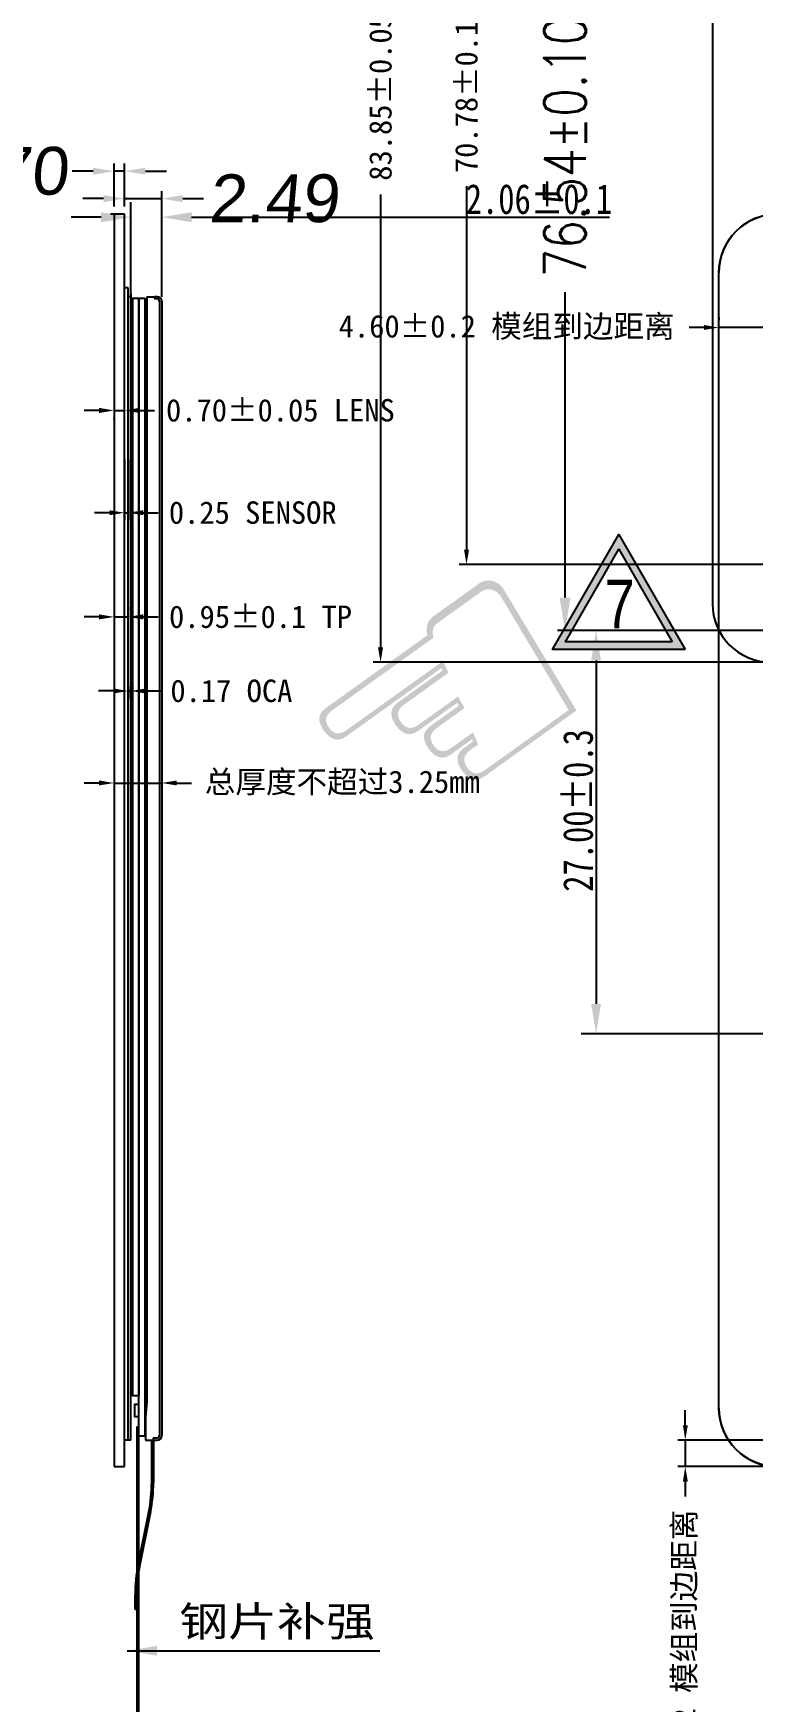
# Model space of a CAD drawing. Extents: x -144 to 4730, y -3845 to 502.
# Drawn here: x 868.8 to 916.9, y -346.6 to -234.9 of the extents above; entities that cross this region are included whole.
import ezdxf

# ---------------------------------------------------------------- set-up
doc = ezdxf.new("R2010")
doc.units = 0
doc.header["$LTSCALE"] = 15
doc.header["$MEASUREMENT"] = 0
doc.layers.get('0').update_dxf_attribs({"linetype": 'CONTINUOUS'})
doc.layers.get('Defpoints').update_dxf_attribs({"linetype": 'CONTINUOUS'})
doc.layers.add('dim', color=3, linetype='CONTINUOUS')
doc.layers.add('下线银浆', color=1, linetype='CONTINUOUS')
doc.styles.add('A', font='txt.shx', dxfattribs={"width": 0.8})
doc.styles.get("Standard").update_dxf_attribs({"font": 'txt', "width": 0.8})
doc.styles.add('宋体', font='宋体.ttf')
doc.styles.add('标准', font='arial.ttf', dxfattribs={"oblique": 5})
doc.styles.add('样式 1', font='宋体.ttf', dxfattribs={"width": 0.8, "height": 2.5})
doc.dimstyles.new('MSTD', dxfattribs={"dimtxt": 3.2, "dimasz": 1.4, "dimexe": 0.5, "dimexo": 0.5, "dimgap": 0.5, "dimtad": 0, "dimzin": 1, "dimdsep": 46, "dimtxsty": '标准', "dimcen": 0, "dimclrd": 5, "dimclre": 5, "dimclrt": 3, "dimadec": 1, "dimazin": 2, "dimtfac": 0.5, "dimtmove": 0, "dimatfit": 3, "dimfxl": 0, "dimlwd": -1, "dimarcsym": 0})
doc.dimstyles.new('SL', dxfattribs={"dimtxt": 1.5, "dimasz": 1, "dimexe": 0.5, "dimexo": 0.7, "dimgap": 0.5, "dimtad": 0, "dimzin": 1, "dimdsep": 46, "dimtxsty": 'Standard', "dimcen": 0.09, "dimclrd": 256, "dimclre": 256, "dimclrt": 256, "dimadec": 1, "dimazin": 0, "dimtfac": 1, "dimtmove": 0, "dimatfit": 0, "dimfxl": 0, "dimtolj": 1, "dimtzin": 0, "dimarcsym": 0})
doc.dimstyles.new('副本REF(2) 2', dxfattribs={"dimtxt": 2.8, "dimasz": 2.2, "dimexe": 0.5, "dimexo": 0.3, "dimgap": 0.5, "dimtad": 0, "dimzin": 1, "dimdsep": 46, "dimtxsty": 'A', "dimcen": 0.09, "dimclrd": 256, "dimclre": 256, "dimclrt": 256, "dimadec": 1, "dimazin": 2, "dimtfac": 1, "dimtmove": 0, "dimatfit": 3, "dimfxl": 0, "dimtolj": 1, "dimtzin": 0, "dimarcsym": 0})
doc.dimstyles.new('研发标准', dxfattribs={"dimtxt": 2, "dimasz": 2, "dimexe": 1, "dimexo": 0.3, "dimgap": 0.2, "dimtad": 1, "dimzin": 1, "dimdsep": 46, "dimtxsty": 'Standard', "dimcen": 0, "dimazin": 2, "dimtp": 0.05, "dimtm": 0.05, "dimtfac": 1, "dimtofl": 0, "dimtmove": 0, "dimatfit": 3, "dimfxl": 0, "dimtolj": 1, "dimtzin": 0, "dimarcsym": 0})

# ---------------------------------------------------------------- blocks, each defined once
blk = doc.blocks.new('*D454')
at = {"layer": 'Defpoints', "color": 0, "lineweight": -3}
for p in [(919.21, -329.05), (912.37, -330.82), (919.21, -330.82)]:
    blk.add_point(p, dxfattribs=at)
at = {"layer": 'dim', "color": 4, "lineweight": -2}
for p, q in [((912.37, -328.05), (912.37, -327.05)), ((918.51, -329.05), (911.87, -329.05)), ((912.37, -329.05), (912.37, -330.82)), ((918.51, -330.82), (911.87, -330.82)), ((912.37, -331.82), (912.37, -332.82))]:
    blk.add_line(p, q, dxfattribs=at)
for points in [[(912.54, -328.05), (912.21, -328.05), (912.37, -329.05)], [(912.21, -331.82), (912.54, -331.82), (912.37, -330.82)]]:
    blk.add_solid(points, dxfattribs=at)
at = {"layer": 'dim', "color": 4, "lineweight": -2, "insert": (912.37, -344.94), "char_height": 1.5, "attachment_point": 5, "rotation": 90, "style": '宋体'}
blk.add_mtext('\\A1;1.78%%P0.2 模组到边距离', dxfattribs=at)
blk = doc.blocks.new('*D459')
at = {"layer": 'Defpoints', "color": 0, "lineweight": -3}
for p in [(914.62, -254.57), (914.62, -254.57), (919.21, -254.57)]:
    blk.add_point(p, dxfattribs=at)
at = {"layer": 'dim', "color": 4, "lineweight": -2}
for p, q in [((913.62, -254.57), (912.62, -254.57)), ((914.62, -253.87), (914.62, -254.07)), ((919.21, -254.57), (914.62, -254.57)), ((919.21, -253.87), (919.21, -254.07)), ((920.21, -254.57), (921.21, -254.57))]:
    blk.add_line(p, q, dxfattribs=at)
for points in [[(913.62, -254.4), (913.62, -254.73), (914.62, -254.57)], [(920.21, -254.73), (920.21, -254.4), (919.21, -254.57)]]:
    blk.add_solid(points, dxfattribs=at)
at = {"layer": 'dim', "color": 4, "lineweight": -2, "insert": (900.42, -254.57), "char_height": 1.5, "attachment_point": 5, "style": '宋体'}
blk.add_mtext('\\A1;4.60%%P0.2 模组到边距离', dxfattribs=at)
blk = doc.blocks.new('*D460')
at = {"layer": 'Defpoints', "color": 0, "lineweight": -3}
for p in [(874.15, -260.02), (874.85, -260.02), (874.85, -260.12)]:
    blk.add_point(p, dxfattribs=at)
at = {"layer": 'dim', "color": 4, "lineweight": -2}
for p, q in [((873.15, -260.12), (872.15, -260.12)), ((874.15, -260.12), (874.85, -260.12)), ((875.85, -260.12), (876.85, -260.12)), ((874.15, -260.72), (874.15, -260.62)), ((874.85, -260.72), (874.85, -260.62))]:
    blk.add_line(p, q, dxfattribs=at)
for points in [[(873.15, -259.95), (873.15, -260.29), (874.15, -260.12)], [(875.85, -260.29), (875.85, -259.95), (874.85, -260.12)]]:
    blk.add_solid(points, dxfattribs=at)
at = {"layer": 'dim', "color": 4, "lineweight": -2, "insert": (885.28, -260.12), "char_height": 1.5, "attachment_point": 5, "style": '宋体'}
blk.add_mtext('\\A1;0.70%%P0.05 LENS', dxfattribs=at)
blk = doc.blocks.new('*D461')
at = {"layer": 'Defpoints', "color": 0, "lineweight": -3}
for p in [(874.85, -262.71), (875.1, -262.71), (875.1, -266.97)]:
    blk.add_point(p, dxfattribs=at)
at = {"layer": 'dim', "color": 4, "lineweight": -2}
for p, q in [((874.85, -263.41), (874.85, -267.47)), ((875.1, -263.41), (875.1, -267.47)), ((873.85, -266.97), (872.85, -266.97)), ((874.85, -266.97), (875.1, -266.97)), ((876.1, -266.97), (877.1, -266.97))]:
    blk.add_line(p, q, dxfattribs=at)
for points in [[(873.85, -266.8), (873.85, -267.13), (874.85, -266.97)], [(876.1, -267.13), (876.1, -266.8), (875.1, -266.97)]]:
    blk.add_solid(points, dxfattribs=at)
at = {"layer": 'dim', "color": 4, "lineweight": -2, "insert": (883.43, -266.97), "char_height": 1.5, "attachment_point": 5, "style": '宋体'}
blk.add_mtext('\\A1;0.25 SENSOR', dxfattribs=at)
blk = doc.blocks.new('*D462')
at = {"layer": 'Defpoints', "color": 0, "lineweight": -3}
for p in [(874.15, -274.02), (875.1, -273.94), (875.1, -274.02)]:
    blk.add_point(p, dxfattribs=at)
at = {"layer": 'dim', "color": 4, "lineweight": -2}
for p, q in [((874.15, -273.32), (874.15, -273.44)), ((875.1, -273.32), (875.1, -273.44)), ((873.15, -273.94), (872.15, -273.94)), ((874.15, -273.94), (875.1, -273.94)), ((876.1, -273.94), (877.1, -273.94))]:
    blk.add_line(p, q, dxfattribs=at)
for points in [[(873.15, -273.77), (873.15, -274.11), (874.15, -273.94)], [(876.1, -274.11), (876.1, -273.77), (875.1, -273.94)]]:
    blk.add_solid(points, dxfattribs=at)
at = {"layer": 'dim', "color": 4, "lineweight": -2, "insert": (883.95, -273.94), "char_height": 1.5, "attachment_point": 5, "style": '宋体'}
blk.add_mtext('\\A1;0.95%%P0.1 TP', dxfattribs=at)
blk = doc.blocks.new('*D463')
at = {"color": 0, "lineweight": -2}
for p, q in [((875.28, -252.46), (875.28, -246.18)), ((877.34, -252.51), (877.34, -246.18)), ((873.28, -247.18), (871.28, -247.18)), ((879.34, -247.18), (907.31, -247.18))]:
    blk.add_line(p, q, dxfattribs=at)
for points in [[(873.28, -246.85), (873.28, -247.52), (875.28, -247.18)], [(879.34, -247.52), (879.34, -246.85), (877.34, -247.18)]]:
    blk.add_solid(points, dxfattribs=at)
at = {"layer": 'Defpoints', "color": 0, "lineweight": -3}
for p in [(877.34, -247.18), (875.28, -252.76), (877.34, -252.81)]:
    blk.add_point(p, dxfattribs=at)
at = {"color": 0, "lineweight": -2, "insert": (902.58, -245.98), "char_height": 2, "attachment_point": 5}
blk.add_mtext('\\A1;2.06%%P0.1', dxfattribs=at)
blk = doc.blocks.new('FFFS')
at = {"layer": '下线银浆', "color": 0, "flags": 128}
for points in [[(10560.55, -3100.78), (10560.68, -3100.78), (10560.68, -3027.95), (10560.55, -3027.95)], [(10561.08, -3027.8), (10561.08, -3101.28), (10560.68, -3101.28), (10560.68, -3027.8)], [(10561.48, -3027.8), (10561.48, -3103.98), (10561.08, -3103.98), (10561.08, -3027.8)], [(10561.48, -3100.78), (10561.61, -3100.78), (10561.61, -3027.95), (10561.48, -3027.95)], [(10561.08, -3101.86), (10560.78, -3101.86), (10560.78, -3102.66), (10561.08, -3102.66)]]:
    blk.add_lwpolyline(points, close=True, dxfattribs=at)
blk = doc.blocks.new('*D465')
at = {"layer": 'Defpoints', "color": 0, "lineweight": -3}
for p in [(875.1, -277.91), (875.28, -277.91), (875.28, -278.9)]:
    blk.add_point(p, dxfattribs=at)
at = {"layer": 'dim', "color": 4, "lineweight": -2}
for p, q in [((874.1, -278.9), (873.1, -278.9)), ((875.1, -278.61), (875.1, -279.4)), ((875.1, -278.9), (875.28, -278.9)), ((875.28, -278.61), (875.28, -279.4)), ((876.28, -278.9), (877.28, -278.9))]:
    blk.add_line(p, q, dxfattribs=at)
for points in [[(874.1, -278.73), (874.1, -279.07), (875.1, -278.9)], [(876.28, -279.07), (876.28, -278.73), (875.28, -278.9)]]:
    blk.add_solid(points, dxfattribs=at)
at = {"layer": 'dim', "color": 4, "lineweight": -2, "insert": (882, -278.9), "char_height": 1.5, "attachment_point": 5, "style": '宋体'}
blk.add_mtext('\\A1;0.17 OCA', dxfattribs=at)
blk = doc.blocks.new('*D466')
at = {"layer": 'Defpoints', "color": 0, "lineweight": -3}
for p in [(874.15, -284.19), (877.34, -284.19), (877.34, -285.06)]:
    blk.add_point(p, dxfattribs=at)
at = {"layer": 'dim', "color": 1, "lineweight": -2}
for p, q in [((873.15, -285.06), (872.15, -285.06)), ((874.15, -284.89), (874.15, -285.56)), ((874.15, -285.06), (877.34, -285.06)), ((877.34, -284.89), (877.34, -285.56)), ((878.34, -285.06), (879.34, -285.06))]:
    blk.add_line(p, q, dxfattribs=at)
for points in [[(873.15, -284.89), (873.15, -285.22), (874.15, -285.06)], [(878.34, -285.22), (878.34, -284.89), (877.34, -285.06)]]:
    blk.add_solid(points, dxfattribs=at)
at = {"layer": 'dim', "color": 1, "lineweight": -2, "insert": (889.42, -285.06), "char_height": 1.5, "attachment_point": 5, "style": '宋体'}
blk.add_mtext('总厚度不超过3.25mm', dxfattribs=at)
blk = doc.blocks.new('*D469')
at = {"layer": 'Defpoints', "color": 0, "lineweight": -3}
for p in [(874.15, -244.1), (874.15, -246.97), (874.85, -246.97)]:
    blk.add_point(p, dxfattribs=at)
at = {"layer": 'dim', "color": 5}
for p, q in [((872.75, -244.1), (871.35, -244.1)), ((874.85, -244.1), (874.15, -244.1)), ((876.25, -244.1), (877.65, -244.1))]:
    blk.add_line(p, q, dxfattribs=at)
at = {"layer": 'dim', "color": 5, "lineweight": -2}
for p, q in [((874.15, -246.47), (874.15, -243.6)), ((874.85, -246.47), (874.85, -243.6))]:
    blk.add_line(p, q, dxfattribs=at)
at = {"layer": 'dim', "color": 5}
for points in [[(872.75, -243.87), (872.75, -244.34), (874.15, -244.1)], [(876.25, -244.34), (876.25, -243.87), (874.85, -244.1)]]:
    blk.add_solid(points, dxfattribs=at)
at = {"layer": 'dim', "color": 3, "lineweight": -2, "insert": (866.7, -244.1), "char_height": 3.2, "attachment_point": 5, "style": '标准'}
blk.add_mtext('0.70', dxfattribs=at)
blk = doc.blocks.new('*D470')
at = {"layer": 'Defpoints', "color": 0, "lineweight": -3}
for p in [(877.34, -245.94), (874.85, -246.97), (877.34, -252.81)]:
    blk.add_point(p, dxfattribs=at)
at = {"layer": 'dim', "color": 5, "lineweight": -2}
for p, q in [((874.85, -246.47), (874.85, -245.44)), ((877.34, -252.31), (877.34, -245.44))]:
    blk.add_line(p, q, dxfattribs=at)
at = {"layer": 'dim', "color": 5}
for p, q in [((873.45, -245.94), (872.05, -245.94)), ((874.85, -245.94), (877.34, -245.94)), ((878.74, -245.94), (880.14, -245.94))]:
    blk.add_line(p, q, dxfattribs=at)
for points in [[(873.45, -245.71), (873.45, -246.18), (874.85, -245.94)], [(878.74, -246.18), (878.74, -245.71), (877.34, -245.94)]]:
    blk.add_solid(points, dxfattribs=at)
at = {"layer": 'dim', "color": 3, "lineweight": -2, "insert": (884.82, -245.94), "char_height": 3.2, "attachment_point": 5, "style": '标准'}
blk.add_mtext('2.49', dxfattribs=at)
blk = doc.blocks.new('*D509')
at = {"layer": 'Defpoints', "color": 0, "lineweight": -3}
for p in [(931.79, -193.13), (891.98, -276.98), (935.47, -276.98)]:
    blk.add_point(p, dxfattribs=at)
at = {"layer": 'dim', "color": 4, "lineweight": -2}
for p, q in [((931.09, -193.13), (891.48, -193.13)), ((891.98, -194.13), (891.98, -224.44)), ((891.98, -245.66), (891.98, -275.98)), ((934.77, -276.98), (891.48, -276.98))]:
    blk.add_line(p, q, dxfattribs=at)
for points in [[(891.81, -194.13), (892.15, -194.13), (891.98, -193.13)], [(892.15, -275.98), (891.81, -275.98), (891.98, -276.98)]]:
    blk.add_solid(points, dxfattribs=at)
at = {"layer": 'dim', "color": 4, "lineweight": -2, "insert": (891.98, -235.05), "char_height": 1.5, "attachment_point": 5, "rotation": 90, "style": '宋体'}
blk.add_mtext('\\A1;83.85%%P0.05 LENS OD', dxfattribs=at)
blk = doc.blocks.new('*D510')
at = {"layer": 'Defpoints', "color": 0, "lineweight": -3}
for p in [(919.88, -199.66), (897.73, -270.44), (919.88, -270.44)]:
    blk.add_point(p, dxfattribs=at)
at = {"layer": 'dim', "color": 4, "lineweight": -2}
for p, q in [((919.18, -199.66), (897.23, -199.66)), ((897.73, -200.66), (897.73, -224.98)), ((897.73, -245.11), (897.73, -269.44)), ((919.18, -270.44), (897.23, -270.44))]:
    blk.add_line(p, q, dxfattribs=at)
for points in [[(897.57, -200.66), (897.9, -200.66), (897.73, -199.66)], [(897.9, -269.44), (897.57, -269.44), (897.73, -270.44)]]:
    blk.add_solid(points, dxfattribs=at)
at = {"layer": 'dim', "color": 4, "lineweight": -2, "insert": (897.73, -235.05), "char_height": 1.5, "attachment_point": 5, "rotation": 90, "style": '宋体'}
blk.add_mtext('\\A1;70.78%%P0.1 LENS VA', dxfattribs=at)
blk = doc.blocks.new('*D418')
at = {"color": 0, "lineweight": -2}
for p, q in [((1666.31, -697.37), (1653.23, -697.37)), ((1654.23, -699.37), (1654.23, -722.37)), ((1696.47, -724.37), (1653.23, -724.37))]:
    blk.add_line(p, q, dxfattribs=at)
for points in [[(1653.9, -699.37), (1654.56, -699.37), (1654.23, -697.37)], [(1654.56, -722.37), (1653.9, -722.37), (1654.23, -724.37)]]:
    blk.add_solid(points, dxfattribs=at)
at = {"layer": 'Defpoints', "color": 0, "lineweight": -3}
for p in [(1666.61, -697.37), (1654.23, -724.37), (1696.77, -724.37)]:
    blk.add_point(p, dxfattribs=at)
at = {"color": 0, "lineweight": -2, "insert": (1653.03, -709.42), "char_height": 2, "attachment_point": 5, "rotation": 90}
blk.add_mtext('\\A1;27.00%%P0.3', dxfattribs=at)
blk = doc.blocks.new('*D424')
at = {"linetype": 'ByBlock', "lineweight": -2}
for p, q in [((1666.31, -620.83), (1651.65, -620.83)), ((1652.15, -623.03), (1652.15, -642.74)), ((1652.15, -695.17), (1652.15, -674.72)), ((1666.31, -697.37), (1651.65, -697.37))]:
    blk.add_line(p, q, dxfattribs=at)
at = {"linetype": 'ByBlock'}
for points in [[(1651.79, -623.03), (1652.52, -623.03), (1652.15, -620.83)], [(1651.79, -695.17), (1652.52, -695.17), (1652.15, -697.37)]]:
    blk.add_solid(points, dxfattribs=at)
at = {"layer": 'Defpoints', "color": 0, "linetype": 'ByBlock'}
for p in [(1666.61, -620.83), (1652.15, -697.37), (1666.61, -697.37)]:
    blk.add_point(p, dxfattribs=at)
at = {"linetype": 'ByBlock', "insert": (1652.15, -658.73), "char_height": 2.8, "attachment_point": 5, "rotation": 90, "style": 'A'}
blk.add_mtext('\\A1;76.54±0.10 BL%%P0.2', dxfattribs=at)
blk = doc.blocks.new('3')
at = {"linetype": 'ByBlock'}
dim = blk.add_linear_dim(base=(1652.152, -697.37), p1=(1666.612, -620.83), p2=(1666.612, -697.37), angle=90, text='<> BL%%P0.2', dimstyle='副本REF(2) 2', override={"dimtol": 1, "dimtp": 0.1, "dimtm": 0.1}, dxfattribs=at)
dim.commit()
dim.dimension.update_dxf_attribs({"geometry": '*D424', "text_midpoint": (1652.152, -658.731), "dimtype": 160})
dim = blk.add_linear_dim(base=(1654.229, -724.37), p1=(1666.612, -697.37), p2=(1696.771, -724.37), angle=90, text='<>%%P0.3', dimstyle='研发标准', override={"dimfxl": 1.25})
dim.commit()
dim.dimension.update_dxf_attribs({"geometry": '*D418', "text_midpoint": (1654.229, -709.42), "dimtype": 160})

msp = doc.modelspace()

# ---------------------------------------------------------------- hatches: boundary and pattern name
at = {"layer": 'dim'}
h = msp.add_hatch(color=1, dxfattribs=at)
h.paths.add_polyline_path([(911.503, -275.613), (904.347, -275.613), (907.925, -269.416)], flags=16)
h.paths.add_polyline_path([(912.369, -276.113), (903.481, -276.113), (907.925, -268.416)])

# ---------------------------------------------------------------- linework, layer by layer
at = {"color": 7, "linetype": 'Continuous'}
for p, q in [((914.187, -197.05), (914.187, -273.05)), ((914.618, -326.898), (914.618, -250.898))]:
    msp.add_line(p, q, dxfattribs=at)
for p, q in [((876.337, -252.506), (876.337, -326.491)), ((876.337, -252.506), (876.847, -252.506)), ((877.037, -252.506), (876.847, -252.506)), ((876.847, -252.506), (876.847, -252.656)), ((877.037, -252.656), (876.847, -252.656)), ((877.187, -252.806), (877.187, -328.742)), ((877.337, -252.806), (877.337, -328.742)), ((876.337, -326.492), (876.257, -327.492)), ((876.257, -327.492), (876.257, -329.042)), ((876.257, -329.042), (876.767, -329.042)), ((876.667, -331.881), (876.667, -329.042)), ((876.667, -329.042), (876.787, -329.042)), ((876.767, -328.892), (877.037, -328.892)), ((876.767, -328.892), (876.767, -329.042)), ((876.767, -329.042), (877.037, -329.042)), ((876.787, -329.042), (876.787, -331.881)), ((875.755, -337.4), (876.469, -333.859)), ((876.589, -333.859), (875.875, -337.4)), ((875.557, -340.379), (875.557, -339.378)), ((875.677, -339.378), (875.677, -340.379)), ((875.677, -340.379), (875.557, -340.379))]:
    msp.add_line(p, q)
at = {"color": 7, "linetype": 'Continuous', "flags": 128}
for points in [[(994.112, -276.975, 0.4142136), (998.037, -273.05), (998.037, -197.05, 0.4142136), (994.112, -193.125), (918.112, -193.125, 0.4142136), (914.187, -197.05), (914.187, -273.05, 0.4142136), (918.112, -276.975)], [(918.543, -330.823, -0.4142136), (914.618, -326.898), (914.618, -250.898, -0.4142136), (918.543, -246.973), (994.543, -246.973, -0.4142136), (998.468, -250.898), (998.468, -326.898, -0.4142136), (994.543, -330.823)]]:
    msp.add_lwpolyline(points, format="xyb", close=True, dxfattribs=at)
at = {"flags": 128}
msp.add_lwpolyline([(875.807, -328.182), (875.677, -328.182), (875.677, -356.044), (875.807, -356.044)], close=True, dxfattribs=at)
at = {"color": 7, "linetype": 'Continuous'}
for centre, start, end in [((918.543, -250.898), 90, 180), ((918.112, -273.05), 180, 270), ((918.543, -326.898), 180, 270)]:
    msp.add_arc(centre, 3.925, start, end, dxfattribs=at)
for centre, radius, start, end in [((877.037, -252.806), 0.3, 0, 90), ((877.037, -252.806), 0.15, 0, 90), ((877.037, -328.742), 0.3, 270, 0), ((877.037, -328.742), 0.15, 270, 0), ((866.667, -331.881), 10, 348.58853, 359.99926), ((866.787, -331.881), 10, 348.58925, 0), ((885.557, -339.378), 10, 168.58853, 179.99926), ((885.677, -339.378), 10, 168.58925, 180)]:
    msp.add_arc(centre, radius, start, end)
at = {"layer": 'dim'}
for p, q in [((874.852, -246.973), (873.902, -246.973)), ((874.152, -246.973), (874.152, -330.823)), ((874.852, -330.823), (874.852, -246.973)), ((875.102, -251.908), (874.852, -251.908)), ((875.102, -329.043), (875.102, -251.908)), ((875.277, -252.294), (875.277, -252.756)), ((875.277, -252.506), (875.102, -252.506)), ((875.277, -329.043), (875.277, -252.506)), ((875.102, -329.043), (874.852, -329.043)), ((875.277, -329.043), (874.852, -329.043)), ((874.152, -330.823), (874.852, -330.823))]:
    msp.add_line(p, q, dxfattribs=at)
at = {"layer": 'dim', "color": 1}
for points in [[(912.369, -276.113), (903.481, -276.113), (907.925, -268.416)], [(911.503, -275.613), (904.347, -275.613), (907.925, -269.416)]]:
    msp.add_lwpolyline(points, close=True, dxfattribs=at)

# ---------------------------------------------------------------- block references
msp.add_blockref('FFFS', (-9685.27, 2775.198))
at = {"layer": 'dim'}
msp.add_blockref('3', (-747.827, 422.522), dxfattribs=at)

# ---------------------------------------------------------------- texts
at = {"color": 1, "insert": (906.966, -271.453), "char_height": 3.25125, "width": 3.60116, "attachment_point": 1, "style": '样式 1'}
msp.add_mtext('{\\fArial|b0|i0|c162|p32;\\C3;7}', dxfattribs=at)
at = {"insert": (878.511, -340.183), "char_height": 2, "width": 14.32707, "attachment_point": 1}
msp.add_mtext('{\\fSimSun|b0|i0|c134|p2;\\W1.2;钢片补强}', dxfattribs=at)
at = {"layer": 'dim', "color": 1, "insert": (883.412, -278.052), "char_height": 16.76155, "width": 16.80422, "attachment_point": 1, "rotation": 35.65447, "style": '宋体'}
msp.add_mtext('{\\fWingdings|b0|i0|c2|p2;E}', dxfattribs=at)

# ---------------------------------------------------------------- dimensions: what is measured, and where the dimension line sits
dim = msp.add_linear_dim(base=(877.337, -247.182), p1=(875.277, -252.756), p2=(877.337, -252.806), text='<>%%P0.1', dimstyle='研发标准')
dim.commit()
dim.dimension.update_dxf_attribs({"geometry": '*D463', "text_midpoint": (902.575, -247.182), "dimtype": 160})
at = {"layer": 'dim', "color": 4}
for base, p1, p2, text, picture, middle in [((891.981, -276.975), (931.79, -193.125), (935.466, -276.975), '<>%%P0.05 LENS OD', '*D509', (891.981, -235.05)), ((897.735, -270.436), (919.882, -199.66), (919.882, -270.436), '<>%%P0.1 LENS VA', '*D510', (897.735, -235.048))]:
    dim = msp.add_linear_dim(base=base, p1=p1, p2=p2, angle=90, text=text, dimstyle='SL', override={"dimtxsty": '宋体', "dimclrd": 4, "dimclre": 4, "dimclrt": 4}, dxfattribs=at)
    dim.commit()
    dim.dimension.update_dxf_attribs({"geometry": picture, "text_midpoint": middle, "dimtype": 160})
at = {"layer": 'dim'}
for base, p1, p2, picture, middle in [((874.152, -244.103), (874.852, -246.973), (874.152, -246.973), '*D469', (866.702, -244.103)), ((877.337183528, -245.942568181), (874.852183528, -246.973476681), (877.337183528, -252.806476681), '*D470', (884.823813815, -245.942568181))]:
    dim = msp.add_linear_dim(base=base, p1=p1, p2=p2, dimstyle='MSTD', override={"dimfxl": 0.5}, dxfattribs=at)
    dim.commit()
    dim.dimension.update_dxf_attribs({"geometry": picture, "text_midpoint": middle})
at = {"layer": 'dim', "color": 4}
for base, p1, p2, text, picture, middle in [((914.618, -254.568), (919.215, -254.568), (914.618, -254.568), '<>%%P0.2 模组到边距离', '*D459', (900.419, -254.568)), ((874.852, -260.119), (874.152, -260.02), (874.852, -260.02), '<>%%P0.05 LENS', '*D460', (885.284, -260.119)), ((875.102, -266.966), (874.852, -262.708), (875.102, -262.708), '<> SENSOR', '*D461', (883.43, -266.966)), ((875.102, -273.941), (874.152, -274.019), (875.102, -274.019), '<>%%P0.1 TP', '*D462', (883.946, -273.941)), ((875.277183528, -278.900095803), (875.102183528, -277.905383402), (875.277183528, -277.905383402), '<> OCA', '*D465', (881.996457271, -278.900095803))]:
    dim = msp.add_linear_dim(base=base, p1=p1, p2=p2, text=text, dimstyle='SL', override={"dimtxsty": '宋体', "dimclrd": 4, "dimclre": 4, "dimclrt": 4}, dxfattribs=at)
    dim.commit()
    dim.dimension.update_dxf_attribs({"geometry": picture, "text_midpoint": middle})
at = {"layer": 'dim', "color": 1}
dim = msp.add_linear_dim(base=(877.337, -285.058), p1=(874.152, -284.192), p2=(877.337, -284.192), text='总厚度不超过3.25mm', dimstyle='SL', override={"dimtxsty": '宋体', "dimclrd": 1, "dimclre": 1, "dimclrt": 1}, dxfattribs=at)
dim.commit()
dim.dimension.update_dxf_attribs({"geometry": '*D466', "text_midpoint": (889.415, -285.058)})
at = {"layer": 'dim', "color": 4}
dim = msp.add_linear_dim(base=(912.373, -330.823), p1=(919.215, -329.046), p2=(919.215, -330.823), angle=90, text='<>%%P0.2 模组到边距离', dimstyle='SL', override={"dimtxsty": '宋体', "dimclrd": 4, "dimclre": 4, "dimclrt": 4}, dxfattribs=at)
dim.commit()
dim.dimension.update_dxf_attribs({"geometry": '*D454', "text_midpoint": (912.373, -344.938)})

# ---------------------------------------------------------------- leaders
msp.add_leader([(875.032, -343.151), (880.431, -343.151), (891.933, -343.151)], dimstyle='研发标准', override={"dimgap": 0.2, "dimtad": 0})

doc.saveas('drawing.dxf')
